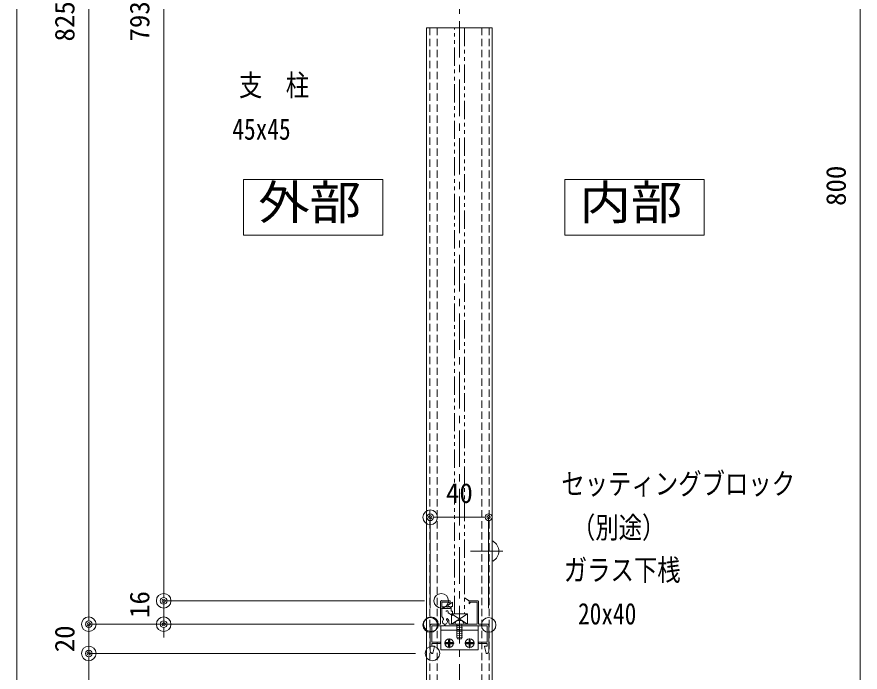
# Model space of a CAD drawing. Units: millimetres, scale not verified. Extents: x -3659 to 3659, y -1188 to 1188.
# Drawn here: x 1800 to 2378, y -616 to -167 of the extents above; entities that cross this region are included whole.
import ezdxf
from ezdxf.enums import TextEntityAlignment as Align

# ---------------------------------------------------------------- set-up
doc = ezdxf.new("R2010")
doc.units = ezdxf.units.MM
doc.header["$LTSCALE"] = 20
doc.header["$PDMODE"] = 32
doc.header["$PDSIZE"] = 10
for name, pattern in [('USER1', [2, 1.25, -0.25, 0.25, -0.25]), ('USER2', [1.25, 0.625, -0.125, 0.125, -0.125, 0.125, -0.125]), ('USER3', [0.375, 0.25, -0.125])]:
    doc.linetypes.add(name, pattern=pattern)
for name, color, linetype, lineweight in [('0-0_0', 7, 'Continuous', 18), ('0-1_DEFPOINTS', 7, 'Continuous', 18), ('0-3_アンカー', 4, 'Continuous', 18), ('0-5_6ﾊｯﾁﾝｸﾞ', 4, 'Continuous', 18), ('0-6_51破線ｱﾙﾐ', 3, 'USER3', 18), ('0-7_2躯体線', 4, 'Continuous', 18), ('0-8_3中心線', 2, 'USER1', 18), ('0-9_41ｱﾙﾐ', 6, 'Continuous', 18), ('0-A_1手摺寸法', 7, 'Continuous', 18), ('0-B_42ｱﾙﾐ部品', 6, 'Continuous', 18), ('0-C_P4-12', 7, 'Continuous', 18), ('0-D_CYAN', 4, 'Continuous', 18), ('0-E_2a', 1, 'USER2', 18)]:
    doc.layers.add(name, color=color, linetype=linetype, lineweight=lineweight)
doc.layers.add('0-2_MOJI', color=7, linetype='Continuous')
doc.styles.add('ＭＳ ゴシック', font='')
doc.styles.get('ＭＳ ゴシック').set_extended_font_data('MS Gothic')

# ---------------------------------------------------------------- blocks, each defined once
blk = doc.blocks.new('A$C43F735A4')
at = {"layer": '0-5_6ﾊｯﾁﾝｸﾞ'}
for p, q in [((5, 15.42), (1, 14.95)), ((5, 15.42), (1, 14.95)), ((5, 14.01), (1, 13.54)), ((5, 14.01), (1, 13.54)), ((5, 12.6), (1, 12.13)), ((5, 12.6), (1, 12.13)), ((1.25, 14.99), (1.66, 15.99)), ((1.25, 5.99), (1.25, 14.99)), ((4.34, 15.99), (1.66, 15.99)), ((4.75, 14.99), (4.34, 15.99)), ((4.75, 5.99), (4.75, 14.99)), ((0, 5.49), (0, 5.79)), ((5.8, 5.99), (0.2, 5.99)), ((5, 11.19), (1, 10.72)), ((5, 11.19), (1, 10.72)), ((5, 9.78), (1, 9.31)), ((5, 9.78), (1, 9.31)), ((5, 8.37), (1, 7.9)), ((5, 8.37), (1, 7.9)), ((5, 7.06), (1, 6.59)), ((5, 7.06), (1, 6.59)), ((6, 5.49), (6, 5.79)), ((4, 3.49), (2, 3.49))]:
    blk.add_line(p, q, dxfattribs=at)
for centre, radius, start, end in [((0.2, 5.79), 0.2, 90, 180), ((5.8, 5.79), 0.2, 0, 90), ((2, 5.49), 2, 180, 270), ((4, 5.49), 2, 270, 0)]:
    blk.add_arc(centre, radius, start, end, dxfattribs=at)
at = {"layer": '0-6_51破線ｱﾙﾐ'}
blk.add_line((3, 0), (3, 19.15), dxfattribs=at)
blk = doc.blocks.new('simozanuke')
at = {"layer": '0-5_6ﾊｯﾁﾝｸﾞ'}
for p, q in [((-7.37, -9.6), (-7.37, -11.12)), ((-6.62, -9.6), (-7.37, -9.6)), ((-7, -15.3), (-7, -8.7)), ((-6.62, -9.6), (-6.62, -11.12)), ((6.63, -9.6), (6.63, -11.12)), ((6.63, -9.6), (7.38, -9.6)), ((7, -15.3), (7, -8.7)), ((7.38, -9.6), (7.38, -11.12)), ((-10.3, -12), (-3.7, -12)), ((-7.87, -11.62), (-9.4, -11.62)), ((-9.4, -12.38), (-9.4, -11.62)), ((-7.87, -12.38), (-9.4, -12.38)), ((-7.37, -14.4), (-7.37, -12.88)), ((-6.62, -14.4), (-7.37, -14.4)), ((-6.62, -14.4), (-6.62, -12.88)), ((-6.12, -11.62), (-4.59, -11.62)), ((-6.12, -12.38), (-4.59, -12.38)), ((-4.59, -12.38), (-4.59, -11.62)), ((10.3, -12), (3.7, -12)), ((6.13, -11.62), (4.6, -11.62)), ((4.6, -12.38), (4.6, -11.62)), ((6.13, -12.38), (4.6, -12.38)), ((6.63, -14.4), (6.63, -12.88)), ((6.63, -14.4), (7.38, -14.4)), ((7.38, -14.4), (7.38, -12.88)), ((7.88, -11.62), (9.41, -11.62)), ((7.88, -12.38), (9.41, -12.38)), ((9.41, -12.38), (9.41, -11.62))]:
    blk.add_line(p, q, dxfattribs=at)
for centre in [(-7, -12), (7, -12)]:
    blk.add_circle(centre, 3, dxfattribs=at)
for centre, start, end in [((-7.87, -11.12), 270, 0), ((-6.12, -11.12), 180, 270), ((6.13, -11.12), 270, 0), ((7.88, -11.12), 180, 270), ((-7.87, -12.88), 0, 90), ((-6.12, -12.88), 90, 180), ((6.13, -12.88), 0, 90), ((7.88, -12.88), 90, 180)]:
    blk.add_arc(centre, 0.5, start, end, dxfattribs=at)
at = {"layer": '0-B_42ｱﾙﾐ部品'}
for p, q in [((-12.75, 0), (-12.75, -16.5)), ((12.75, 0), (12.75, -16.5)), ((12.75, -3), (-12.75, -3)), ((12.75, -16.5), (-12.75, -16.5))]:
    blk.add_line(p, q, dxfattribs=at)
blk = doc.blocks.new('_ORIGIN2')
at = {"layer": '0-0_0'}
blk.add_line((-0.5, 0), (-1, 0), dxfattribs=at)
for radius in [0.5, 0.25]:
    blk.add_circle((0, 0), radius, dxfattribs=at)
blk = doc.blocks.new('D73')
at = {"layer": '0-1_DEFPOINTS'}
for p in [(3968.27, -178.95), (4203.48, -178.95), (4157.48, -258.95)]:
    blk.add_point(p, dxfattribs=at)
at = {"layer": '0-A_1手摺寸法'}
for p, q in [((4191.98, -178.95), (3968.27, -178.95)), ((3968.27, -254.35), (3968.27, -183.55)), ((4145.98, -258.95), (3968.27, -258.95))]:
    blk.add_line(p, q, dxfattribs=at)
at = {"layer": '0-A_1手摺寸法', "xscale": 4.6, "yscale": 4.6}
for p, rotation in [((3968.27, -178.95), 90), ((3968.27, -258.95), 270)]:
    blk.add_blockref('_ORIGIN2', p, dxfattribs=dict(at, rotation=rotation))
at = {"layer": '0-A_1手摺寸法', "style": 'ＭＳ ゴシック'}
blk.add_text('80', height=13.49, rotation=90, dxfattribs=at).set_placement((3962.52, -228.15), align=Align.BOTTOM_LEFT)
blk = doc.blocks.new('D74')
at = {"layer": '0-1_DEFPOINTS'}
for p in [(3968.27, -158.95), (4202.48, -158.95), (4203.48, -178.95)]:
    blk.add_point(p, dxfattribs=at)
at = {"layer": '0-A_1手摺寸法'}
for p, q in [((3968.27, -154.35), (3968.27, -149.75)), ((4190.98, -158.95), (3968.27, -158.95)), ((3968.27, -178.95), (3968.27, -158.95)), ((4191.98, -178.95), (3968.27, -178.95)), ((3968.27, -183.55), (3968.27, -188.15))]:
    blk.add_line(p, q, dxfattribs=at)
at = {"layer": '0-A_1手摺寸法', "xscale": 4.6, "yscale": 4.6}
for p, rotation in [((3968.27, -158.95), 270), ((3968.27, -178.95), 90)]:
    blk.add_blockref('_ORIGIN2', p, dxfattribs=dict(at, rotation=rotation))
at = {"layer": '0-A_1手摺寸法', "style": 'ＭＳ ゴシック'}
blk.add_text('20', height=13.49, rotation=90, dxfattribs=at).set_placement((3962.52, -178.15), align=Align.BOTTOM_LEFT)
blk = doc.blocks.new('D90')
at = {"layer": '0-A_1手摺寸法'}
blk.add_line((3919.04, 836.45), (3919.04, -254.35), dxfattribs=at)
blk = doc.blocks.new('D109')
at = {"layer": '0-1_DEFPOINTS'}
for p in [(4209.54, -142.95), (4019.54, -158.95), (4202.48, -158.95)]:
    blk.add_point(p, dxfattribs=at)
at = {"layer": '0-A_1手摺寸法'}
for p, q in [((4019.54, -138.35), (4019.54, -133.75)), ((4198.04, -142.95), (4019.54, -142.95)), ((4019.54, -142.95), (4019.54, -158.95)), ((4190.98, -158.95), (4019.54, -158.95)), ((4019.54, -163.55), (4019.54, -168.15))]:
    blk.add_line(p, q, dxfattribs=at)
at = {"layer": '0-A_1手摺寸法', "xscale": 4.6, "yscale": 4.6}
for p, rotation in [((4019.54, -142.95), 270), ((4019.54, -158.95), 90)]:
    blk.add_blockref('_ORIGIN2', p, dxfattribs=dict(at, rotation=rotation))
at = {"layer": '0-A_1手摺寸法', "style": 'ＭＳ ゴシック'}
blk.add_text('16', height=13.49, rotation=90, dxfattribs=at).set_placement((4013.79, -154.65), align=Align.BOTTOM_LEFT)
blk = doc.blocks.new('D110')
at = {"layer": '0-1_DEFPOINTS'}
for p in [(4201.98, -85.78), (4201.98, -159.45), (4241.98, -159.45)]:
    blk.add_point(p, dxfattribs=at)
at = {"layer": '0-A_1手摺寸法'}
for p, q in [((4201.98, -147.95), (4201.98, -85.78)), ((4237.38, -85.78), (4206.58, -85.78)), ((4241.98, -147.95), (4241.98, -85.78))]:
    blk.add_line(p, q, dxfattribs=at)
at = {"layer": '0-A_1手摺寸法', "xscale": 4.6, "yscale": 4.6, "rotation": 180}
blk.add_blockref('_ORIGIN2', (4201.98, -85.78), dxfattribs=at)
at = {"layer": '0-A_1手摺寸法', "xscale": 4.6, "yscale": 4.6}
blk.add_blockref('_ORIGIN2', (4241.98, -85.78), dxfattribs=at)
at = {"layer": '0-A_1手摺寸法', "style": 'ＭＳ ゴシック'}
blk.add_text('40', height=13.49, dxfattribs=at).set_placement((4212.78, -80.03), align=Align.BOTTOM_LEFT)
blk = doc.blocks.new('D111')
at = {"layer": '0-A_1手摺寸法'}
blk.add_line((4496.27, -254.35), (4496.27, 536.45), dxfattribs=at)
at = {"layer": '0-A_1手摺寸法', "style": 'ＭＳ ゴシック'}
blk.add_text('800', height=13.49, rotation=90, dxfattribs=at).set_placement((4490.52, 127.25), align=Align.BOTTOM_LEFT)
blk = doc.blocks.new('A$C5454394C')
at = {"layer": '0-9_41ｱﾙﾐ'}
for p, q in [((7, 19.99), (7, 35.49)), ((7, 19.99), (7, 35.49)), ((7.88, 35.99), (7.5, 35.99)), ((7.88, 35.99), (13.5, 35.99)), ((8, 31.79), (8, 34.99)), ((8, 34.99), (12.52, 34.99)), ((13.5, 35.14), (13.5, 35.99)), ((26.5, 33.99), (26.5, 35.99)), ((26.5, 35.99), (32.5, 35.99)), ((26.5, 33.99), (26.5, 35.99)), ((26.5, 35.99), (32.5, 35.99)), ((26.5, 33.99), (27.5, 34.99)), ((27.5, 34.99), (32, 34.99)), ((32, 19.99), (32, 34.99)), ((32, 19.99), (32, 34.99)), ((33, 19.99), (33, 35.49)), ((33, 19.99), (33, 35.49)), ((8, 31.79), (12.52, 31.79)), ((8, 30.79), (13.5, 30.79)), ((8, 25.47), (8, 30.79)), ((8, 25.21), (8, 30.79)), ((13.5, 30.79), (13.5, 31.64)), ((8.93, 23.59), (8, 25.21)), ((0, 18.49), (0, 19.49)), ((0, 18.49), (0, 1.49)), ((1.5, 19.99), (0.5, 19.99)), ((9.7, 18.99), (1, 18.99)), ((7, 19.99), (1.5, 19.99)), ((7, 19.99), (1.5, 19.99)), ((9.83, 19.2), (9.7, 18.99)), ((9.83, 19.2), (9.7, 18.99)), ((10.17, 19.2), (10.3, 18.99)), ((10.17, 19.2), (10.3, 18.99)), ((20, 18.99), (10.3, 18.99)), ((20, 18.99), (10.3, 18.99)), ((20, 19.99), (13.67, 19.99)), ((20, 19.99), (13.67, 19.99)), ((20, 19.99), (32, 19.99)), ((20, 19.99), (32, 19.99)), ((20, 19.99), (32, 19.99)), ((20, 19.99), (32, 19.99)), ((20, 18.99), (39, 18.99)), ((27.3, 18.99), (39, 18.99)), ((33, 19.99), (38.5, 19.99)), ((33, 19.99), (38.5, 19.99)), ((38.5, 19.99), (39.5, 19.99)), ((39, 18.99), (39, 14.79)), ((39, 18.99), (39, 7.79)), ((40, 18.49), (40, 19.49)), ((40, 18.49), (40, 1.49)), ((1, 14.79), (1, 7.79)), ((40, 14.79), (40, 1.49)), ((1, 7.79), (7, 7.79)), ((1, 6.79), (7, 6.79)), ((1, 6.79), (7, 6.79)), ((1, 6.79), (1, 4.99)), ((1, 6.79), (1, 4.99)), ((7, 7.79), (7, 6.79)), ((7, 7.79), (7, 6.79)), ((33, 7.71), (33.09, 7.79)), ((33, 7.79), (33, 6.79)), ((33, 7.79), (33, 6.79)), ((39, 7.79), (33, 7.79)), ((39, 7.79), (33, 7.79)), ((39, 6.79), (33, 6.79)), ((39, 6.79), (33, 6.79)), ((1, 4.99), (2.5, 4.99)), ((2.8, 4.69), (1.8, 0.19)), ((37.2, 4.69), (38.2, 0.19))]:
    blk.add_line(p, q, dxfattribs=at)
for points in [[(26.5, 33.99), (27.5, 34.99), (32, 34.99)], [(1, 18.99), (1, 7.79), (7, 7.79)], [(12.7, 18.99), (10.3, 18.99), (13.3, 18.99)], [(39, 6.79), (39, 4.99), (37.5, 4.99)], [(39, 6.79), (39, 4.99), (37.57, 4.99)]]:
    blk.add_lwpolyline(points, dxfattribs=at)
for centre, radius, start, end in [((7.5, 35.49), 0.5, 90, 180), ((13, 35.14), 0.5, 197.4576, 0), ((32.5, 35.49), 0.5, 0, 90), ((13, 31.64), 0.5, 0, 162.5424), ((8.47, 23.39), 0.5, 312.75874, 23.62063), ((8.47, 23.39), 0.5, 312.75874, 23.62063), ((11.53, 23.39), 0.5, 47.24126, 227.24126), ((10, 21.74), 2.75, 348.46304, 47.24126), ((0.5, 19.49), 0.5, 90, 180), ((10, 21.74), 1.75, 132.75874, 47.24126), ((10, 19.09), 0.2, 32.33353, 147.66647), ((10, 19.09), 0.2, 32.33353, 147.66647), ((13.67, 20.99), 1, 168.46304, 270), ((13.67, 20.99), 1, 168.46304, 270), ((39.5, 19.49), 0.5, 0, 90), ((1.5, 1.49), 1.5, 180, 275.99682), ((1.6, 0.19), 0.2, 286.47213, 360), ((2.5, 4.69), 0.3, 0, 90), ((37.5, 4.69), 0.3, 90, 180), ((38.4, 0.19), 0.2, 180, 253.52787), ((38.5, 1.49), 1.5, 264.00318, 0)]:
    blk.add_arc(centre, radius, start, end, dxfattribs=at)
blk = doc.blocks.new('D122')
at = {"layer": '0-1_DEFPOINTS'}
for p in [(3968.27, -158.95), (4202.48, -158.95)]:
    blk.add_point(p, dxfattribs=at)
at = {"layer": '0-A_1手摺寸法'}
for p, q in [((3968.27, 661.45), (3968.27, -154.35)), ((4190.98, -158.95), (3968.27, -158.95))]:
    blk.add_line(p, q, dxfattribs=at)
at = {"layer": '0-A_1手摺寸法', "xscale": 4.6, "yscale": 4.6, "rotation": 270}
blk.add_blockref('_ORIGIN2', (3968.27, -158.95), dxfattribs=at)
at = {"layer": '0-A_1手摺寸法', "style": 'ＭＳ ゴシック'}
blk.add_text('825', height=13.49, rotation=90, dxfattribs=at).set_placement((3962.52, 239.75), align=Align.BOTTOM_LEFT)
blk = doc.blocks.new('D121')
at = {"layer": '0-1_DEFPOINTS'}
for p in [(4019.54, -142.95), (4209.54, -142.95)]:
    blk.add_point(p, dxfattribs=at)
at = {"layer": '0-A_1手摺寸法'}
for p, q in [((4019.54, 645.45), (4019.54, -138.35)), ((4198.04, -142.95), (4019.54, -142.95))]:
    blk.add_line(p, q, dxfattribs=at)
at = {"layer": '0-A_1手摺寸法', "xscale": 4.6, "yscale": 4.6, "rotation": 270}
blk.add_blockref('_ORIGIN2', (4019.54, -142.95), dxfattribs=at)
at = {"layer": '0-A_1手摺寸法', "style": 'ＭＳ ゴシック'}
blk.add_text('793', height=13.49, rotation=90, dxfattribs=at).set_placement((4013.79, 239.75), align=Align.BOTTOM_LEFT)
blk = doc.blocks.new('A$C11FF1953')
at = {"layer": '0-3_アンカー'}
for p, q in [((4.57, 3.26), (3.8, 3.26)), ((3.8, 3.26), (3.8, -0.06)), ((4.57, -0.06), (3.8, -0.06))]:
    blk.add_line(p, q, dxfattribs=at)
at = {"layer": '0-5_6ﾊｯﾁﾝｸﾞ'}
for p, q in [((1.57, 4.2), (4.57, 6.1)), ((4.57, 6.1), (4.57, 3.26)), ((0.59, 3.2), (0, 3.2)), ((0.59, 0), (0, 0)), ((1.57, 4.2), (1.57, 3.35)), ((4.57, -0.06), (4.57, -2.9))]:
    blk.add_line(p, q, dxfattribs=at)
blk.add_lwpolyline([(1.57, -0.15), (1.57, -1), (4.57, -2.9)], dxfattribs=at)
for centre, start, end in [((1.07, 3.35), 197.4576, 0), ((1.07, -0.15), 0, 162.5424)]:
    blk.add_arc(centre, 0.5, start, end, dxfattribs=at)

msp = doc.modelspace()

# ---------------------------------------------------------------- linework, layer by layer
at = {"layer": '0-0_0'}
for p, q in [((2080.83, -174.88), (2080.83, -666.69)), ((2125.83, -174.88), (2125.83, -666.69))]:
    msp.add_line(p, q, dxfattribs=at)
at = {"layer": '0-1_DEFPOINTS'}
msp.add_line((2125.83, -174.88), (2080.83, -174.88), dxfattribs=at)
at = {"layer": '0-3_アンカー', "linetype": 'USER3'}
for p, q in [((2083.08, -174.88), (2083.08, -682.89)), ((2088.08, -174.88), (2088.08, -682.89)), ((2118.58, -174.88), (2118.58, -682.89)), ((2123.58, -174.88), (2123.58, -682.89))]:
    msp.add_line(p, q, dxfattribs=at)
at = {"layer": '0-7_2躯体線'}
for p, q in [((2125.83, -539.64), (2125.83, -526.14)), ((2126.33, -526.14), (2125.83, -526.14)), ((2110.89, -532.89), (2133.15, -532.89)), ((2126.33, -539.64), (2125.83, -539.64))]:
    msp.add_line(p, q, dxfattribs=at)
msp.add_arc((2122.64, -532.89), 7.7, 298.69866, 61.30134, dxfattribs=at)
at = {"layer": '0-8_3中心線'}
msp.add_line((2103.33, 469.74), (2103.33, -842.62), dxfattribs=at)
at = {"layer": '0-A_1手摺寸法', "color": 3}
for p, q in [((2108.83, -575.89), (2097.83, -582.89)), ((2097.83, -575.89), (2108.83, -582.89))]:
    msp.add_line(p, q, dxfattribs=at)
msp.add_lwpolyline([(2108.83, -575.89), (2097.83, -575.89), (2097.83, -582.89), (2108.83, -582.89)], close=True, dxfattribs=at)
at = {"layer": '0-C_P4-12'}
for p, q in [((1955.56, -278.66), (1955.56, -316.67)), ((2175.48, -278.66), (2175.48, -316.67))]:
    msp.add_line(p, q, dxfattribs=at)
for points in [[(1955.56, -316.67), (2050.89, -316.67), (2050.89, -278.66), (1955.56, -278.66)], [(2175.48, -316.67), (2270.81, -316.67), (2270.81, -278.66), (2175.48, -278.66)]]:
    msp.add_lwpolyline(points, dxfattribs=at)
at = {"layer": '0-D_CYAN'}
msp.add_line((2109.89, -566.89), (2106.69, -564.87), dxfattribs=at)
at = {"layer": '0-E_2a'}
for p, q in [((2099.89, -575.89), (2099.89, -174.88)), ((2106.69, -174.88), (2106.69, -575.89)), ((2106.69, -575.89), (2099.89, -575.89))]:
    msp.add_line(p, q, dxfattribs=at)

# ---------------------------------------------------------------- block references
at = {"layer": '0-2_MOJI', "xscale": -1, "rotation": 180}
msp.add_blockref('A$C43F735A4', (2100.33, -576.9), dxfattribs=at)
at = {"layer": '0-3_アンカー'}
msp.add_blockref('A$C11FF1953', (2093.94, -573.99), dxfattribs=at)
at = {"layer": '0-9_41ｱﾙﾐ'}
msp.add_blockref('simozanuke', (2103.33, -583.89), dxfattribs=at)
at = {"layer": '0-A_1手摺寸法'}
for name in ['D90', 'D122', 'D121', 'D111', 'D110', 'D109', 'D74', 'D73']:
    msp.add_blockref(name, (-2118.65, -423.94), dxfattribs=at)
at = {"layer": '0-B_42ｱﾙﾐ部品'}
msp.add_blockref('A$C5454394C', (2083.39, -602.88), dxfattribs=at)

# ---------------------------------------------------------------- texts
at = {"layer": '0-0_0', "style": 'ＭＳ ゴシック', "width": 0.8}
for s, p in [('支\u3000柱', (1952.43, -225.9)), ('45x45', (1947.91, -255.83)), ('セッティングブロック', (2173.11, -498.53)), ('（別途）', (2180.34, -528.46)), ('ガラス下桟', (2174.76, -557.49)), ('20x40', (2184.53, -587.42))]:
    msp.add_text(s, height=14.66, dxfattribs=at).set_placement(p, align=Align.BOTTOM_LEFT)
at = {"layer": '0-C_P4-12', "style": 'ＭＳ ゴシック', "width": 1.1}
for s, p in [('外部', (1965.62, -313.04)), ('内部', (2185.54, -313.04))]:
    msp.add_text(s, height=23.46, dxfattribs=at).set_placement(p, align=Align.BOTTOM_LEFT)

doc.saveas('drawing.dxf')
